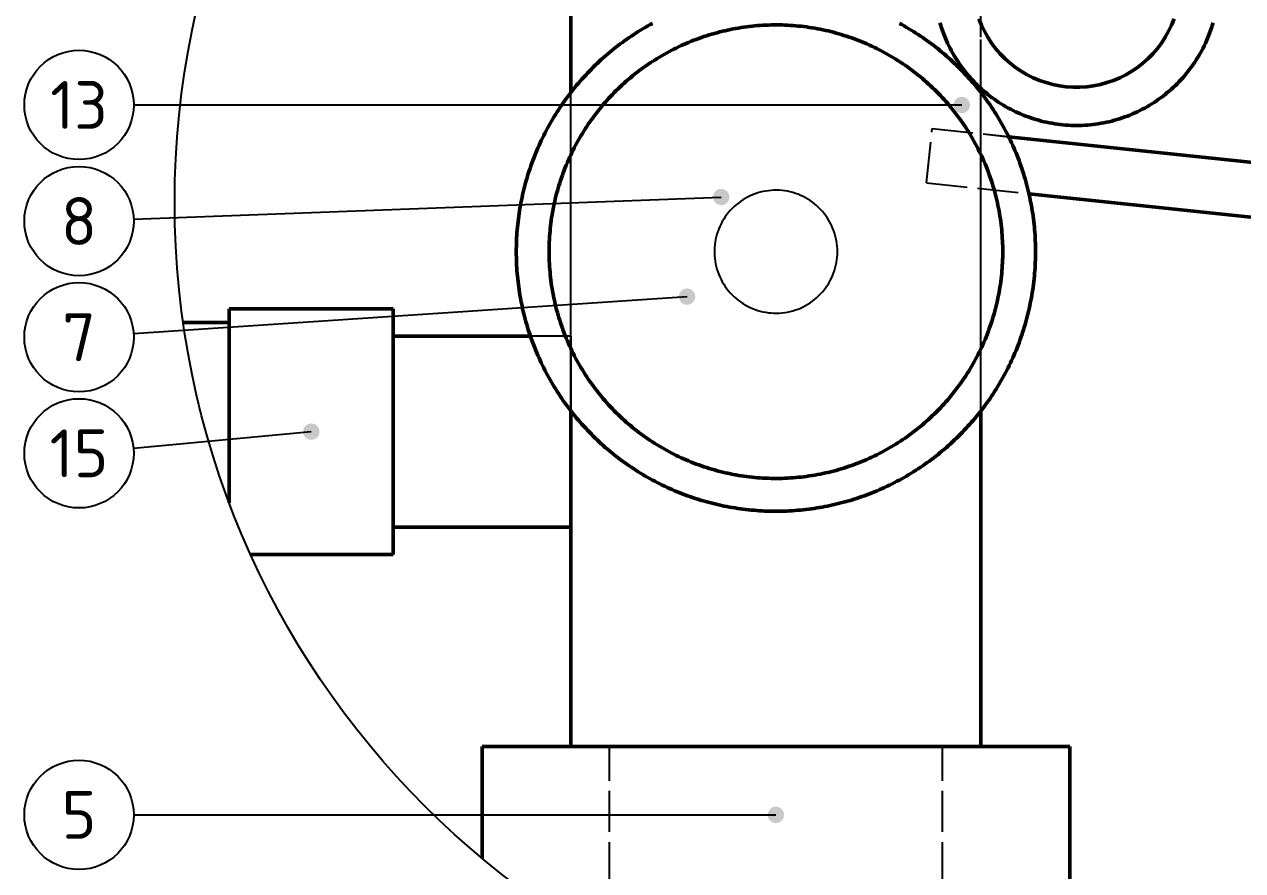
# Model space of a CAD drawing. Header units: millimetres. Extents: x 0 to 594, y 0 to 420.
# Drawn here: x 270.3 to 359.5, y 277.6 to 339.5 of the extents above; entities that cross this region are included whole.
import ezdxf
from ezdxf.enums import TextEntityAlignment as Align

# ---------------------------------------------------------------- set-up
doc = ezdxf.new("R2010")
doc.units = ezdxf.units.MM
doc.linetypes.add('ISO02-TRAZOS', pattern=[3.75, 3, -0.75])
for name, color, linetype, lineweight in [('01-VISIBLE', 7, 'CONTINUOUS', 50), ('02-OCULTA', 4, 'ISO02-TRAZOS', 25), ('06-TEXTO', 7, 'CONTINUOUS', 25), ('08-FINA', 5, 'CONTINUOUS', 25)]:
    doc.layers.add(name, color=color, linetype=linetype, lineweight=lineweight)
doc.styles.add('ISO3098', font='isocpeur.ttf')

msp = doc.modelspace()

# ---------------------------------------------------------------- hatches: boundary and pattern name
at = {"layer": '08-FINA'}
h = msp.add_hatch(color=7, dxfattribs=at)
h.dxf.hatch_style = 1
edge = h.paths.add_edge_path()
edge.add_arc((338.933, 333.632), 0.6, 0, 360)
h = msp.add_hatch(color=7, dxfattribs=at)
h.dxf.hatch_style = 1
edge = h.paths.add_edge_path()
edge.add_arc((321.333, 326.892), 0.6, 0, 360)
h = msp.add_hatch(color=7, dxfattribs=at)
h.dxf.hatch_style = 1
edge = h.paths.add_edge_path()
edge.add_arc((318.833, 319.599), 0.6, 0, 360)
h = msp.add_hatch(color=7, dxfattribs=at)
h.dxf.hatch_style = 1
edge = h.paths.add_edge_path()
edge.add_arc((291.333, 309.719), 0.6, 0, 360)
h = msp.add_hatch(color=7, dxfattribs=at)
h.dxf.hatch_style = 1
edge = h.paths.add_edge_path()
edge.add_arc((325.333, 281.666), 0.6, 0, 360)

# ---------------------------------------------------------------- linework, layer by layer
at = {"layer": '01-VISIBLE'}
for points in [[(310.333, 334.554), (310.333, 351.296)], [(354.48, 339.946), (354.293, 339.479), (354.076, 339.026), (353.83, 338.588), (353.555, 338.167), (353.253, 337.766), (352.925, 337.385), (352.572, 337.026), (352.197, 336.692), (351.801, 336.384), (351.384, 336.102), (350.951, 335.848), (350.501, 335.624), (350.037, 335.429), (349.562, 335.266), (349.077, 335.135), (348.584, 335.036), (348.086, 334.969), (347.585, 334.936), (347.082, 334.936), (346.581, 334.969), (346.082, 335.036), (345.59, 335.135), (345.105, 335.266), (344.629, 335.429), (344.166, 335.624), (343.716, 335.848), (343.282, 336.102), (342.866, 336.384), (342.47, 336.692), (342.094, 337.026), (341.742, 337.385), (341.414, 337.766), (341.112, 338.167), (340.837, 338.588), (340.59, 339.026), (340.373, 339.479), (340.187, 339.946)], [(316.3, 339.607), (316.124, 339.511), (315.949, 339.413), (315.776, 339.313), (315.603, 339.211), (315.431, 339.108), (315.261, 339.003), (315.092, 338.896), (314.924, 338.787), (314.757, 338.676), (314.591, 338.564), (314.426, 338.45), (314.263, 338.334), (314.101, 338.216), (313.94, 338.097), (313.78, 337.976), (313.622, 337.853), (313.465, 337.729), (313.309, 337.603), (313.155, 337.476), (313.001, 337.346), (312.85, 337.216), (312.699, 337.083), (312.551, 336.949), (312.403, 336.814), (312.257, 336.677), (312.112, 336.538), (311.969, 336.398), (311.828, 336.256), (311.688, 336.113), (311.549, 335.968), (311.412, 335.822), (311.276, 335.675), (311.142, 335.526), (311.01, 335.376), (310.879, 335.224), (310.75, 335.071), (310.622, 334.917), (310.496, 334.761), (310.372, 334.604), (310.249, 334.445), (310.129, 334.286), (310.009, 334.125), (309.892, 333.963), (309.776, 333.799), (309.662, 333.635), (309.549, 333.469), (309.439, 333.302), (309.33, 333.134), (309.223, 332.964), (309.117, 332.794), (309.014, 332.622), (308.912, 332.45), (308.812, 332.276), (308.714, 332.102), (308.618, 331.926), (308.524, 331.749), (308.432, 331.571), (308.341, 331.393), (308.252, 331.213), (308.166, 331.033), (308.081, 330.851), (307.998, 330.669), (307.917, 330.486), (307.838, 330.302), (307.761, 330.117), (307.685, 329.931), (307.612, 329.745), (307.541, 329.558), (307.472, 329.37), (307.404, 329.181), (307.339, 328.992), (307.276, 328.802), (307.214, 328.611), (307.155, 328.42), (307.098, 328.228), (307.043, 328.035), (306.989, 327.842), (306.938, 327.648), (306.889, 327.454), (306.842, 327.259), (306.797, 327.064), (306.754, 326.869), (306.713, 326.673), (306.674, 326.476), (306.638, 326.279), (306.603, 326.082), (306.57, 325.884), (306.54, 325.686), (306.511, 325.488), (306.485, 325.289), (306.461, 325.091), (306.439, 324.891), (306.419, 324.692), (306.401, 324.493), (306.385, 324.293), (306.371, 324.093), (306.36, 323.893), (306.35, 323.693), (306.343, 323.493), (306.338, 323.293), (306.334, 323.092), (306.333, 322.892), (306.334, 322.692), (306.338, 322.492), (306.343, 322.291), (306.35, 322.091), (306.36, 321.891), (306.371, 321.691), (306.385, 321.491), (306.401, 321.292), (306.419, 321.092), (306.439, 320.893), (306.461, 320.694), (306.485, 320.495), (306.511, 320.296), (306.54, 320.098), (306.57, 319.9), (306.603, 319.702), (306.638, 319.505), (306.674, 319.308), (306.713, 319.112), (306.754, 318.916), (306.797, 318.72), (306.842, 318.525), (306.889, 318.33), (306.938, 318.136), (306.989, 317.942), (307.043, 317.749), (307.098, 317.557), (307.155, 317.365), (307.214, 317.173), (307.276, 316.983), (307.339, 316.793), (307.404, 316.603), (307.472, 316.415), (307.541, 316.227), (307.612, 316.04), (307.685, 315.853), (307.761, 315.667), (307.838, 315.483), (307.917, 315.299), (307.998, 315.115), (308.081, 314.933), (308.166, 314.752), (308.252, 314.571), (308.341, 314.391), (308.432, 314.213), (308.524, 314.035), (308.618, 313.858), (308.714, 313.683), (308.812, 313.508), (308.912, 313.334), (309.014, 313.162), (309.117, 312.99), (309.223, 312.82), (309.33, 312.651), (309.439, 312.482), (309.549, 312.316), (309.662, 312.15), (309.776, 311.985), (309.892, 311.822), (310.009, 311.66), (310.129, 311.499), (310.249, 311.339), (310.372, 311.181), (310.496, 311.023), (310.622, 310.868), (310.75, 310.713), (310.879, 310.56), (311.01, 310.409), (311.142, 310.258), (311.276, 310.109), (311.412, 309.962), (311.549, 309.816), (311.688, 309.671), (311.828, 309.528), (311.969, 309.386), (312.112, 309.246), (312.257, 309.108), (312.403, 308.971), (312.551, 308.835), (312.699, 308.701), (312.85, 308.569), (313.001, 308.438), (313.155, 308.309), (313.309, 308.181), (313.465, 308.055), (313.622, 307.931), (313.78, 307.808), (313.94, 307.687), (314.101, 307.568), (314.263, 307.45), (314.426, 307.335), (314.591, 307.221), (314.757, 307.108), (314.924, 306.998), (315.092, 306.889), (315.261, 306.782), (315.431, 306.676), (315.603, 306.573), (315.776, 306.471), (315.949, 306.371), (316.124, 306.273), (316.3, 306.177), (316.476, 306.083), (316.654, 305.99), (316.833, 305.9), (317.012, 305.811), (317.193, 305.724), (317.374, 305.64), (317.557, 305.557), (317.74, 305.476), (317.924, 305.396), (318.109, 305.319), (318.294, 305.244), (318.481, 305.171), (318.668, 305.1), (318.856, 305.03), (319.045, 304.963), (319.234, 304.898), (319.424, 304.834), (319.615, 304.773), (319.806, 304.714), (319.998, 304.657), (320.19, 304.601), (320.384, 304.548), (320.577, 304.497), (320.771, 304.448), (320.966, 304.401), (321.161, 304.356), (321.357, 304.313), (321.553, 304.272), (321.749, 304.233), (321.946, 304.196), (322.144, 304.162), (322.341, 304.129), (322.539, 304.099), (322.738, 304.07), (322.936, 304.044), (323.135, 304.02), (323.334, 303.998), (323.533, 303.978), (323.733, 303.96), (323.932, 303.944), (324.132, 303.93), (324.332, 303.919), (324.532, 303.909), (324.733, 303.902), (324.933, 303.896), (325.133, 303.893), (325.333, 303.892)], [(341.933, 322.892), (341.932, 323.092), (341.929, 323.292), (341.922, 323.493), (341.914, 323.693), (341.903, 323.893), (341.89, 324.092), (341.874, 324.292), (341.856, 324.491), (341.836, 324.69), (341.813, 324.889), (341.787, 325.088), (341.76, 325.286), (341.73, 325.484), (341.697, 325.682), (341.662, 325.879), (341.625, 326.075), (341.586, 326.272), (341.544, 326.467), (341.499, 326.663), (341.453, 326.857), (341.404, 327.051), (341.352, 327.245), (341.299, 327.438), (341.243, 327.63), (341.185, 327.822), (341.124, 328.012), (341.061, 328.202), (340.996, 328.392), (340.928, 328.58), (340.859, 328.768), (340.787, 328.955), (340.712, 329.141), (340.636, 329.326), (340.557, 329.51), (340.476, 329.693), (340.393, 329.875), (340.308, 330.056), (340.22, 330.236), (340.131, 330.415), (340.039, 330.593), (339.945, 330.77), (339.849, 330.945), (339.751, 331.12), (339.651, 331.293), (339.548, 331.465), (339.444, 331.636), (339.337, 331.805), (339.229, 331.974), (339.118, 332.141), (339.006, 332.306), (338.891, 332.47), (338.775, 332.633), (338.656, 332.795), (338.536, 332.955), (338.414, 333.113), (338.289, 333.27), (338.163, 333.425), (338.035, 333.579), (337.906, 333.732), (337.774, 333.883), (337.64, 334.032), (337.505, 334.18), (337.368, 334.325), (337.229, 334.47), (337.089, 334.612), (336.947, 334.753), (336.803, 334.893), (336.657, 335.03), (336.51, 335.166), (336.361, 335.3), (336.211, 335.432), (336.059, 335.562), (335.905, 335.69), (335.75, 335.817), (335.594, 335.942), (335.435, 336.064), (335.276, 336.185), (335.115, 336.304), (334.952, 336.421), (334.789, 336.536), (334.623, 336.649), (334.457, 336.76), (334.289, 336.869), (334.12, 336.976), (333.949, 337.081), (333.777, 337.184), (333.604, 337.285), (333.43, 337.384), (333.255, 337.48), (333.078, 337.575), (332.901, 337.667), (332.722, 337.757), (332.542, 337.845), (332.361, 337.931), (332.18, 338.015), (331.997, 338.096), (331.813, 338.175), (331.628, 338.252), (331.442, 338.327), (331.256, 338.4), (331.068, 338.47), (330.88, 338.538), (330.691, 338.604), (330.501, 338.667), (330.31, 338.728), (330.119, 338.787), (329.927, 338.844), (329.734, 338.898), (329.541, 338.95), (329.347, 339), (329.153, 339.047), (328.957, 339.092), (328.762, 339.134), (328.566, 339.174), (328.369, 339.212), (328.172, 339.248), (327.975, 339.281), (327.777, 339.311), (327.579, 339.34), (327.38, 339.365), (327.181, 339.389), (326.982, 339.41), (326.783, 339.429), (326.583, 339.445), (326.384, 339.459), (326.184, 339.47), (325.984, 339.479), (325.784, 339.486), (325.584, 339.49), (325.383, 339.492), (325.183, 339.491), (324.983, 339.488), (324.783, 339.483), (324.583, 339.475), (324.383, 339.465), (324.183, 339.452), (323.984, 339.437), (323.784, 339.42), (323.585, 339.4), (323.386, 339.378), (323.187, 339.353), (322.989, 339.326), (322.791, 339.296), (322.593, 339.264), (322.396, 339.23), (322.199, 339.194), (322.003, 339.155), (321.807, 339.113), (321.612, 339.07), (321.417, 339.024), (321.223, 338.975), (321.029, 338.924), (320.836, 338.871), (320.643, 338.816), (320.452, 338.758), (320.261, 338.698), (320.071, 338.636), (319.881, 338.571), (319.692, 338.504), (319.505, 338.435), (319.318, 338.364), (319.131, 338.29), (318.946, 338.214), (318.762, 338.136), (318.578, 338.056), (318.396, 337.973), (318.215, 337.888), (318.034, 337.801), (317.855, 337.712), (317.677, 337.621), (317.5, 337.528), (317.324, 337.432), (317.149, 337.334), (316.976, 337.235), (316.803, 337.133), (316.632, 337.029), (316.462, 336.923), (316.294, 336.815), (316.126, 336.705), (315.961, 336.593), (315.796, 336.479), (315.633, 336.363), (315.471, 336.245), (315.311, 336.125), (315.152, 336.003), (314.995, 335.879), (314.839, 335.754), (314.684, 335.626), (314.532, 335.497), (314.38, 335.366), (314.231, 335.233), (314.083, 335.098), (313.936, 334.961), (313.792, 334.823), (313.649, 334.683), (313.507, 334.541), (313.368, 334.398), (313.23, 334.253), (313.094, 334.106), (312.959, 333.957), (312.827, 333.807), (312.696, 333.656), (312.567, 333.503), (312.44, 333.348), (312.315, 333.192), (312.192, 333.034), (312.07, 332.875), (311.951, 332.714), (311.833, 332.552), (311.718, 332.388), (311.604, 332.224), (311.493, 332.057), (311.383, 331.89), (311.276, 331.721), (311.17, 331.551), (311.067, 331.379), (310.966, 331.207), (310.866, 331.033), (310.769, 330.858), (310.674, 330.681), (310.581, 330.504), (310.491, 330.326), (310.402, 330.146), (310.316, 329.966), (310.232, 329.784), (310.15, 329.601), (310.07, 329.418), (309.992, 329.233), (309.917, 329.048), (309.844, 328.861), (309.773, 328.674), (309.704, 328.486), (309.638, 328.297), (309.574, 328.107), (309.512, 327.917), (309.453, 327.726), (309.396, 327.534), (309.341, 327.341), (309.288, 327.148), (309.238, 326.954), (309.19, 326.76), (309.145, 326.565), (309.102, 326.37), (309.061, 326.174), (309.023, 325.977), (308.986, 325.78), (308.953, 325.583), (308.922, 325.385), (308.893, 325.187), (308.866, 324.989), (308.842, 324.79), (308.82, 324.591), (308.801, 324.392), (308.784, 324.192), (308.77, 323.992), (308.758, 323.793), (308.748, 323.593), (308.741, 323.393), (308.736, 323.192), (308.734, 322.992), (308.734, 322.792), (308.736, 322.592), (308.741, 322.392), (308.748, 322.192), (308.758, 321.992), (308.77, 321.792), (308.784, 321.592), (308.801, 321.393), (308.82, 321.193), (308.842, 320.994), (308.866, 320.796), (308.893, 320.597), (308.922, 320.399), (308.953, 320.201), (308.986, 320.004), (309.023, 319.807), (309.061, 319.611), (309.102, 319.415), (309.145, 319.219), (309.19, 319.024), (309.238, 318.83), (309.288, 318.636), (309.341, 318.443), (309.396, 318.25), (309.453, 318.058), (309.512, 317.867), (309.574, 317.677), (309.638, 317.487), (309.704, 317.298), (309.773, 317.11), (309.844, 316.923), (309.917, 316.737), (309.992, 316.551), (310.07, 316.367), (310.15, 316.183), (310.232, 316), (310.316, 315.819), (310.402, 315.638), (310.491, 315.459), (310.581, 315.28), (310.674, 315.103), (310.769, 314.927), (310.866, 314.752), (310.966, 314.578), (311.067, 314.405), (311.17, 314.234), (311.276, 314.063), (311.383, 313.895), (311.493, 313.727), (311.604, 313.561), (311.718, 313.396), (311.833, 313.232), (311.951, 313.07), (312.07, 312.91), (312.192, 312.75), (312.315, 312.593), (312.44, 312.436), (312.567, 312.282), (312.696, 312.128), (312.827, 311.977), (312.959, 311.827), (313.094, 311.678), (313.23, 311.532), (313.368, 311.386), (313.507, 311.243), (313.649, 311.101), (313.792, 310.961), (313.936, 310.823), (314.083, 310.686), (314.231, 310.551), (314.38, 310.418), (314.532, 310.287), (314.684, 310.158), (314.839, 310.03), (314.995, 309.905), (315.152, 309.781), (315.311, 309.659), (315.471, 309.539), (315.633, 309.421), (315.796, 309.305), (315.961, 309.191), (316.126, 309.079), (316.294, 308.969), (316.462, 308.861), (316.632, 308.755), (316.803, 308.651), (316.976, 308.55), (317.149, 308.45), (317.324, 308.352), (317.5, 308.257), (317.677, 308.163), (317.855, 308.072), (318.034, 307.983), (318.215, 307.896), (318.396, 307.811), (318.578, 307.729), (318.762, 307.648), (318.946, 307.57), (319.131, 307.494), (319.318, 307.421), (319.505, 307.349), (319.692, 307.28), (319.881, 307.213), (320.071, 307.148), (320.261, 307.086), (320.452, 307.026), (320.643, 306.968), (320.836, 306.913), (321.029, 306.86), (321.223, 306.809), (321.417, 306.761), (321.612, 306.715), (321.807, 306.671), (322.003, 306.63), (322.199, 306.591), (322.396, 306.554), (322.593, 306.52), (322.791, 306.488), (322.989, 306.459), (323.187, 306.431), (323.386, 306.407), (323.585, 306.384), (323.784, 306.365), (323.984, 306.347), (324.183, 306.332), (324.383, 306.319), (324.583, 306.309), (324.783, 306.301), (324.983, 306.296), (325.183, 306.293), (325.383, 306.292), (325.584, 306.294), (325.784, 306.298), (325.984, 306.305), (326.184, 306.314), (326.384, 306.325), (326.583, 306.339), (326.783, 306.356), (326.982, 306.374), (327.181, 306.395), (327.38, 306.419), (327.579, 306.445), (327.777, 306.473), (327.975, 306.504), (328.172, 306.537), (328.369, 306.572), (328.566, 306.61), (328.762, 306.65), (328.957, 306.693), (329.153, 306.737), (329.347, 306.785), (329.541, 306.834), (329.734, 306.886), (329.927, 306.94), (330.119, 306.997), (330.31, 307.056), (330.501, 307.117), (330.691, 307.18), (330.88, 307.246), (331.068, 307.314), (331.256, 307.385), (331.442, 307.457), (331.628, 307.532), (331.813, 307.609), (331.997, 307.688), (332.18, 307.77), (332.361, 307.853), (332.542, 307.939), (332.722, 308.027), (332.901, 308.117), (333.078, 308.21), (333.255, 308.304), (333.43, 308.401), (333.604, 308.499), (333.777, 308.6), (333.949, 308.703), (334.12, 308.808), (334.289, 308.915), (334.457, 309.024), (334.623, 309.135), (334.789, 309.248), (334.952, 309.363), (335.115, 309.48), (335.276, 309.599), (335.435, 309.72), (335.594, 309.843), (335.75, 309.967), (335.905, 310.094), (336.059, 310.222), (336.211, 310.353), (336.361, 310.485), (336.51, 310.619), (336.657, 310.754), (336.803, 310.892), (336.947, 311.031), (337.089, 311.172), (337.229, 311.315), (337.368, 311.459), (337.505, 311.605), (337.64, 311.752), (337.774, 311.902), (337.906, 312.052), (338.035, 312.205), (338.163, 312.359), (338.289, 312.514), (338.414, 312.671), (338.536, 312.83), (338.656, 312.99), (338.775, 313.151), (338.891, 313.314), (339.006, 313.478), (339.118, 313.644), (339.229, 313.811), (339.337, 313.979), (339.444, 314.148), (339.548, 314.319), (339.651, 314.491), (339.751, 314.664), (339.849, 314.839), (339.945, 315.015), (340.039, 315.191), (340.131, 315.369), (340.22, 315.548), (340.308, 315.728), (340.393, 315.909), (340.476, 316.092), (340.557, 316.275), (340.636, 316.459), (340.712, 316.644), (340.787, 316.83), (340.859, 317.017), (340.928, 317.204), (340.996, 317.393), (341.061, 317.582), (341.124, 317.772), (341.185, 317.963), (341.243, 318.154), (341.299, 318.347), (341.352, 318.539), (341.404, 318.733), (341.453, 318.927), (341.499, 319.122), (341.544, 319.317), (341.586, 319.513), (341.625, 319.709), (341.662, 319.906), (341.697, 320.103), (341.73, 320.3), (341.76, 320.498), (341.787, 320.696), (341.813, 320.895), (341.836, 321.094), (341.856, 321.293), (341.874, 321.492), (341.89, 321.692), (341.903, 321.892), (341.914, 322.092), (341.922, 322.292), (341.929, 322.492), (341.932, 322.692), (341.933, 322.892)], [(325.333, 303.892), (325.534, 303.893), (325.734, 303.896), (325.934, 303.902), (326.134, 303.909), (326.334, 303.919), (326.534, 303.93), (326.734, 303.944), (326.934, 303.96), (327.133, 303.978), (327.333, 303.998), (327.532, 304.02), (327.731, 304.044), (327.929, 304.07), (328.127, 304.099), (328.325, 304.129), (328.523, 304.162), (328.72, 304.196), (328.917, 304.233), (329.114, 304.272), (329.31, 304.313), (329.505, 304.356), (329.701, 304.401), (329.895, 304.448), (330.089, 304.497), (330.283, 304.548), (330.476, 304.601), (330.669, 304.657), (330.861, 304.714), (331.052, 304.773), (331.243, 304.834), (331.433, 304.898), (331.622, 304.963), (331.811, 305.03), (331.999, 305.1), (332.186, 305.171), (332.372, 305.244), (332.558, 305.319), (332.743, 305.396), (332.927, 305.476), (333.11, 305.557), (333.292, 305.64), (333.474, 305.724), (333.654, 305.811), (333.834, 305.9), (334.013, 305.99), (334.19, 306.083), (334.367, 306.177), (334.543, 306.273), (334.717, 306.371), (334.891, 306.471), (335.064, 306.573), (335.235, 306.676), (335.406, 306.782), (335.575, 306.889), (335.743, 306.998), (335.91, 307.108), (336.076, 307.221), (336.24, 307.335), (336.404, 307.45), (336.566, 307.568), (336.727, 307.687), (336.887, 307.808), (337.045, 307.931), (337.202, 308.055), (337.358, 308.181), (337.512, 308.309), (337.665, 308.438), (337.817, 308.569), (337.967, 308.701), (338.116, 308.835), (338.264, 308.971), (338.41, 309.108), (338.554, 309.246), (338.697, 309.386), (338.839, 309.528), (338.979, 309.671), (339.118, 309.816), (339.255, 309.962), (339.39, 310.109), (339.524, 310.258), (339.657, 310.409), (339.788, 310.56), (339.917, 310.713), (340.044, 310.868), (340.17, 311.023), (340.295, 311.181), (340.417, 311.339), (340.538, 311.499), (340.657, 311.66), (340.775, 311.822), (340.891, 311.985), (341.005, 312.15), (341.117, 312.316), (341.228, 312.482), (341.337, 312.651), (341.444, 312.82), (341.549, 312.99), (341.653, 313.162), (341.754, 313.334), (341.854, 313.508), (341.952, 313.683), (342.048, 313.858), (342.143, 314.035), (342.235, 314.213), (342.326, 314.391), (342.414, 314.571), (342.501, 314.752), (342.586, 314.933), (342.669, 315.115), (342.75, 315.299), (342.829, 315.483), (342.906, 315.667), (342.981, 315.853), (343.055, 316.04), (343.126, 316.227), (343.195, 316.415), (343.262, 316.603), (343.328, 316.793), (343.391, 316.983), (343.452, 317.173), (343.512, 317.365), (343.569, 317.557), (343.624, 317.749), (343.677, 317.942), (343.728, 318.136), (343.778, 318.33), (343.825, 318.525), (343.87, 318.72), (343.913, 318.916), (343.953, 319.112), (343.992, 319.308), (344.029, 319.505), (344.064, 319.702), (344.096, 319.9), (344.127, 320.098), (344.155, 320.296), (344.181, 320.495), (344.206, 320.694), (344.228, 320.893), (344.248, 321.092), (344.266, 321.292), (344.282, 321.491), (344.295, 321.691), (344.307, 321.891), (344.316, 322.091), (344.324, 322.291), (344.329, 322.492), (344.332, 322.692), (344.333, 322.892), (344.332, 323.092), (344.329, 323.293), (344.324, 323.493), (344.316, 323.693), (344.307, 323.893), (344.295, 324.093), (344.282, 324.293), (344.266, 324.493), (344.248, 324.692), (344.228, 324.891), (344.206, 325.091), (344.181, 325.289), (344.155, 325.488), (344.127, 325.686), (344.096, 325.884), (344.064, 326.082), (344.029, 326.279), (343.992, 326.476), (343.953, 326.673), (343.913, 326.869), (343.87, 327.064), (343.825, 327.259), (343.778, 327.454), (343.728, 327.648), (343.677, 327.842), (343.624, 328.035), (343.569, 328.228), (343.512, 328.42), (343.452, 328.611), (343.391, 328.802), (343.328, 328.992), (343.262, 329.181), (343.195, 329.37), (343.126, 329.558), (343.055, 329.745), (342.981, 329.931), (342.906, 330.117), (342.829, 330.302), (342.75, 330.486), (342.669, 330.669), (342.586, 330.851), (342.501, 331.033), (342.414, 331.213), (342.326, 331.393), (342.235, 331.571), (342.143, 331.749), (342.048, 331.926), (341.952, 332.102), (341.854, 332.276), (341.754, 332.45), (341.653, 332.622), (341.549, 332.794), (341.444, 332.964), (341.337, 333.134), (341.228, 333.302), (341.117, 333.469), (341.005, 333.635), (340.891, 333.799), (340.775, 333.963), (340.657, 334.125), (340.538, 334.286), (340.417, 334.445), (340.295, 334.604), (340.17, 334.761), (340.044, 334.917), (339.917, 335.071), (339.788, 335.224), (339.657, 335.376), (339.524, 335.526), (339.39, 335.675), (339.255, 335.822), (339.118, 335.968), (338.979, 336.113), (338.839, 336.256), (338.697, 336.398), (338.554, 336.538), (338.41, 336.677), (338.264, 336.814), (338.116, 336.949), (337.967, 337.083), (337.817, 337.216), (337.665, 337.346), (337.512, 337.476), (337.358, 337.603), (337.202, 337.729), (337.045, 337.853), (336.887, 337.976), (336.727, 338.097), (336.566, 338.216), (336.404, 338.334), (336.24, 338.45), (336.076, 338.564), (335.91, 338.676), (335.743, 338.787), (335.575, 338.896), (335.406, 339.003), (335.235, 339.108), (335.064, 339.211), (334.891, 339.313), (334.717, 339.413), (334.543, 339.511), (334.367, 339.607)], [(337.34, 339.651), (337.398, 339.459), (337.459, 339.268), (337.523, 339.079), (337.592, 338.89), (337.664, 338.704), (337.739, 338.518), (337.818, 338.334), (337.901, 338.152), (337.987, 337.971), (338.076, 337.792), (338.169, 337.614), (338.266, 337.439), (338.366, 337.265), (338.469, 337.094), (338.575, 336.924), (338.685, 336.756), (338.797, 336.591), (338.913, 336.428), (339.033, 336.267), (339.155, 336.108), (339.28, 335.952), (339.408, 335.798), (339.539, 335.646), (339.673, 335.498), (339.81, 335.352), (339.95, 335.208), (340.092, 335.067), (340.237, 334.929), (340.385, 334.794), (340.535, 334.662), (340.688, 334.532), (340.843, 334.406), (341.001, 334.282), (341.161, 334.162), (341.323, 334.045), (341.488, 333.93), (341.654, 333.819), (341.823, 333.712), (341.994, 333.607), (342.167, 333.506), (342.342, 333.408), (342.518, 333.314), (342.697, 333.223), (342.877, 333.135), (343.058, 333.051), (343.242, 332.971), (343.427, 332.894), (343.613, 332.82), (343.801, 332.751), (343.99, 332.684), (344.18, 332.622), (344.371, 332.563), (344.564, 332.508), (344.757, 332.456), (344.952, 332.408), (345.147, 332.365), (345.343, 332.324), (345.54, 332.288), (345.738, 332.255), (345.936, 332.226), (346.135, 332.201), (346.334, 332.18), (346.533, 332.163), (346.733, 332.149), (346.933, 332.14), (347.133, 332.134), (347.333, 332.132), (347.534, 332.134), (347.734, 332.14), (347.934, 332.149), (348.134, 332.163), (348.333, 332.18), (348.532, 332.201), (348.731, 332.226), (348.929, 332.255), (349.127, 332.288), (349.323, 332.324), (349.52, 332.365), (349.715, 332.408), (349.909, 332.456), (350.103, 332.508), (350.295, 332.563), (350.487, 332.622), (350.677, 332.684), (350.866, 332.751), (351.054, 332.82), (351.24, 332.894), (351.425, 332.971), (351.608, 333.051), (351.79, 333.135), (351.97, 333.223), (352.148, 333.314), (352.325, 333.408), (352.5, 333.506), (352.673, 333.607), (352.843, 333.712), (353.012, 333.819), (353.179, 333.93), (353.343, 334.045), (353.506, 334.162), (353.666, 334.282), (353.823, 334.406), (353.979, 334.532), (354.132, 334.662), (354.282, 334.794), (354.429, 334.929), (354.575, 335.067), (354.717, 335.208), (354.857, 335.352), (354.993, 335.498), (355.127, 335.646), (355.259, 335.798), (355.387, 335.952), (355.512, 336.108), (355.634, 336.267), (355.753, 336.428), (355.869, 336.591), (355.982, 336.756), (356.092, 336.924), (356.198, 337.094), (356.301, 337.265), (356.401, 337.439), (356.497, 337.614), (356.59, 337.792), (356.68, 337.971), (356.766, 338.152), (356.848, 338.334), (356.927, 338.518), (357.003, 338.704), (357.075, 338.89), (357.143, 339.079), (357.208, 339.268), (357.269, 339.459), (357.326, 339.651)], [(340.333, 334.554), (340.333, 334.841)], [(342.366, 331.311), (406.301, 324.591)], [(343.854, 327.133), (406.051, 320.596)], [(285.333, 304.512), (285.333, 304.719), (285.333, 305.219), (285.333, 305.719), (285.333, 306.219), (285.333, 306.719), (285.333, 307.219), (285.333, 307.719), (285.333, 308.219), (285.333, 308.719), (285.333, 309.219), (285.333, 309.719), (285.333, 310.219), (285.333, 310.719), (285.333, 311.219), (285.333, 311.719), (285.333, 312.219), (285.333, 312.719), (285.333, 313.219), (285.333, 313.719), (285.333, 314.219), (285.333, 314.719), (285.333, 315.219), (285.333, 315.719), (285.333, 316.219), (285.333, 316.719), (285.333, 317.219), (285.333, 317.719), (285.333, 318.219), (285.333, 318.719)], [(297.333, 318.719), (285.333, 318.719)], [(297.333, 300.719), (297.333, 301.219), (297.333, 301.719), (297.333, 302.219), (297.333, 302.719), (297.333, 303.219), (297.333, 303.719), (297.333, 304.219), (297.333, 304.719), (297.333, 305.219), (297.333, 305.719), (297.333, 306.219), (297.333, 306.719), (297.333, 307.219), (297.333, 307.719), (297.333, 308.219), (297.333, 308.719), (297.333, 309.219), (297.333, 309.719), (297.333, 310.219), (297.333, 310.719), (297.333, 311.219), (297.333, 311.719), (297.333, 312.219), (297.333, 312.719), (297.333, 313.219), (297.333, 313.719), (297.333, 314.219), (297.333, 314.719), (297.333, 315.219), (297.333, 315.719), (297.333, 316.219), (297.333, 316.719), (297.333, 317.219), (297.333, 317.719), (297.333, 318.219), (297.333, 318.719)], [(285.333, 317.719), (281.957, 317.719)], [(307.364, 316.719), (297.333, 316.719)], [(310.333, 286.666), (310.333, 311.23)], [(340.333, 286.666), (340.333, 311.23)], [(310.333, 302.719), (297.333, 302.719)], [(297.333, 300.719), (286.903, 300.719)], [(303.833, 286.666), (304.333, 286.666), (304.833, 286.666), (305.333, 286.666), (305.833, 286.666), (306.333, 286.666), (306.833, 286.666), (307.333, 286.666), (307.833, 286.666), (308.333, 286.666), (308.833, 286.666), (309.333, 286.666), (309.833, 286.666), (310.333, 286.666), (310.833, 286.666), (311.333, 286.666), (311.833, 286.666), (312.333, 286.666), (312.833, 286.666), (313.333, 286.666), (313.833, 286.666), (314.333, 286.666), (314.833, 286.666), (315.333, 286.666), (315.833, 286.666), (316.333, 286.666), (316.833, 286.666), (317.333, 286.666), (317.833, 286.666), (318.333, 286.666), (318.833, 286.666), (319.333, 286.666), (319.833, 286.666), (320.333, 286.666), (320.833, 286.666), (321.333, 286.666), (321.833, 286.666), (322.333, 286.666), (322.833, 286.666), (323.333, 286.666), (323.833, 286.666), (324.333, 286.666), (324.833, 286.666), (325.333, 286.666), (325.833, 286.666), (326.333, 286.666), (326.833, 286.666), (327.333, 286.666), (327.833, 286.666), (328.333, 286.666), (328.833, 286.666), (329.333, 286.666), (329.833, 286.666), (330.333, 286.666), (330.833, 286.666), (331.333, 286.666), (331.833, 286.666), (332.333, 286.666), (332.833, 286.666), (333.333, 286.666), (333.833, 286.666), (334.333, 286.666), (334.833, 286.666), (335.333, 286.666), (335.833, 286.666), (336.333, 286.666), (336.833, 286.666), (337.333, 286.666), (337.833, 286.666), (338.333, 286.666), (338.833, 286.666), (339.333, 286.666), (339.833, 286.666), (340.333, 286.666), (340.833, 286.666), (341.333, 286.666), (341.833, 286.666), (342.333, 286.666), (342.833, 286.666), (343.333, 286.666), (343.833, 286.666), (344.333, 286.666), (344.833, 286.666), (345.333, 286.666), (345.833, 286.666), (346.333, 286.666), (346.833, 286.666)], [(303.833, 278.482), (303.833, 286.666)], [(346.833, 276.666), (346.833, 286.666)]]:
    msp.add_lwpolyline(points, dxfattribs=at)
at = {"layer": '02-OCULTA'}
for points in [[(310.333, 286.666), (310.333, 352.532)], [(340.333, 286.666), (340.333, 352.532)], [(316.3, 339.607), (316.124, 339.511), (315.949, 339.413), (315.776, 339.313), (315.603, 339.211), (315.431, 339.108), (315.261, 339.003), (315.092, 338.896), (314.924, 338.787), (314.757, 338.676), (314.591, 338.564), (314.426, 338.45), (314.263, 338.334), (314.101, 338.216), (313.94, 338.097), (313.78, 337.976), (313.622, 337.853), (313.465, 337.729), (313.309, 337.603), (313.155, 337.476), (313.001, 337.346), (312.85, 337.216), (312.699, 337.083), (312.551, 336.949), (312.403, 336.814), (312.257, 336.677), (312.112, 336.538), (311.969, 336.398), (311.828, 336.256), (311.688, 336.113), (311.549, 335.968), (311.412, 335.822), (311.276, 335.675), (311.142, 335.526), (311.01, 335.376), (310.879, 335.224), (310.75, 335.071), (310.622, 334.917), (310.496, 334.761), (310.372, 334.604), (310.249, 334.445), (310.129, 334.286), (310.009, 334.125), (309.892, 333.963), (309.776, 333.799), (309.662, 333.635), (309.549, 333.469), (309.439, 333.302), (309.33, 333.134), (309.223, 332.964), (309.117, 332.794), (309.014, 332.622), (308.912, 332.45), (308.812, 332.276), (308.714, 332.102), (308.618, 331.926), (308.524, 331.749), (308.432, 331.571), (308.341, 331.393), (308.252, 331.213), (308.166, 331.033), (308.081, 330.851), (307.998, 330.669), (307.917, 330.486), (307.838, 330.302), (307.761, 330.117), (307.685, 329.931), (307.612, 329.745), (307.541, 329.558), (307.472, 329.37), (307.404, 329.181), (307.339, 328.992), (307.276, 328.802), (307.214, 328.611), (307.155, 328.42), (307.098, 328.228), (307.043, 328.035), (306.989, 327.842), (306.938, 327.648), (306.889, 327.454), (306.842, 327.259), (306.797, 327.064), (306.754, 326.869), (306.713, 326.673), (306.674, 326.476), (306.638, 326.279), (306.603, 326.082), (306.57, 325.884), (306.54, 325.686), (306.511, 325.488), (306.485, 325.289), (306.461, 325.091), (306.439, 324.891), (306.419, 324.692), (306.401, 324.493), (306.385, 324.293), (306.371, 324.093), (306.36, 323.893), (306.35, 323.693), (306.343, 323.493), (306.338, 323.293), (306.334, 323.092), (306.333, 322.892), (306.334, 322.692), (306.338, 322.492), (306.343, 322.291), (306.35, 322.091), (306.36, 321.891), (306.371, 321.691), (306.385, 321.491), (306.401, 321.292), (306.419, 321.092), (306.439, 320.893), (306.461, 320.694), (306.485, 320.495), (306.511, 320.296), (306.54, 320.098), (306.57, 319.9), (306.603, 319.702), (306.638, 319.505), (306.674, 319.308), (306.713, 319.112), (306.754, 318.916), (306.797, 318.72), (306.842, 318.525), (306.889, 318.33), (306.938, 318.136), (306.989, 317.942), (307.043, 317.749), (307.098, 317.557), (307.155, 317.365), (307.214, 317.173), (307.276, 316.983), (307.339, 316.793), (307.404, 316.603), (307.472, 316.415), (307.541, 316.227), (307.612, 316.04), (307.685, 315.853), (307.761, 315.667), (307.838, 315.483), (307.917, 315.299), (307.998, 315.115), (308.081, 314.933), (308.166, 314.752), (308.252, 314.571), (308.341, 314.391), (308.432, 314.213), (308.524, 314.035), (308.618, 313.858), (308.714, 313.683), (308.812, 313.508), (308.912, 313.334), (309.014, 313.162), (309.117, 312.99), (309.223, 312.82), (309.33, 312.651), (309.439, 312.482), (309.549, 312.316), (309.662, 312.15), (309.776, 311.985), (309.892, 311.822), (310.009, 311.66), (310.129, 311.499), (310.249, 311.339), (310.372, 311.181), (310.496, 311.023), (310.622, 310.868), (310.75, 310.713), (310.879, 310.56), (311.01, 310.409), (311.142, 310.258), (311.276, 310.109), (311.412, 309.962), (311.549, 309.816), (311.688, 309.671), (311.828, 309.528), (311.969, 309.386), (312.112, 309.246), (312.257, 309.108), (312.403, 308.971), (312.551, 308.835), (312.699, 308.701), (312.85, 308.569), (313.001, 308.438), (313.155, 308.309), (313.309, 308.181), (313.465, 308.055), (313.622, 307.931), (313.78, 307.808), (313.94, 307.687), (314.101, 307.568), (314.263, 307.45), (314.426, 307.335), (314.591, 307.221), (314.757, 307.108), (314.924, 306.998), (315.092, 306.889), (315.261, 306.782), (315.431, 306.676), (315.603, 306.573), (315.776, 306.471), (315.949, 306.371), (316.124, 306.273), (316.3, 306.177), (316.476, 306.083), (316.654, 305.99), (316.833, 305.9), (317.012, 305.811), (317.193, 305.724), (317.374, 305.64), (317.557, 305.557), (317.74, 305.476), (317.924, 305.396), (318.109, 305.319), (318.294, 305.244), (318.481, 305.171), (318.668, 305.1), (318.856, 305.03), (319.045, 304.963), (319.234, 304.898), (319.424, 304.834), (319.615, 304.773), (319.806, 304.714), (319.998, 304.657), (320.19, 304.601), (320.384, 304.548), (320.577, 304.497), (320.771, 304.448), (320.966, 304.401), (321.161, 304.356), (321.357, 304.313), (321.553, 304.272), (321.749, 304.233), (321.946, 304.196), (322.144, 304.162), (322.341, 304.129), (322.539, 304.099), (322.738, 304.07), (322.936, 304.044), (323.135, 304.02), (323.334, 303.998), (323.533, 303.978), (323.733, 303.96), (323.932, 303.944), (324.132, 303.93), (324.332, 303.919), (324.532, 303.909), (324.733, 303.902), (324.933, 303.896), (325.133, 303.893), (325.333, 303.892), (325.534, 303.893), (325.734, 303.896), (325.934, 303.902), (326.134, 303.909), (326.334, 303.919), (326.534, 303.93), (326.734, 303.944), (326.934, 303.96), (327.133, 303.978), (327.333, 303.998), (327.532, 304.02), (327.731, 304.044), (327.929, 304.07), (328.127, 304.099), (328.325, 304.129), (328.523, 304.162), (328.72, 304.196), (328.917, 304.233), (329.114, 304.272), (329.31, 304.313), (329.505, 304.356), (329.701, 304.401), (329.895, 304.448), (330.089, 304.497), (330.283, 304.548), (330.476, 304.601), (330.669, 304.657), (330.861, 304.714), (331.052, 304.773), (331.243, 304.834), (331.433, 304.898), (331.622, 304.963), (331.811, 305.03), (331.999, 305.1), (332.186, 305.171), (332.372, 305.244), (332.558, 305.319), (332.743, 305.396), (332.927, 305.476), (333.11, 305.557), (333.292, 305.64), (333.474, 305.724), (333.654, 305.811), (333.834, 305.9), (334.013, 305.99), (334.19, 306.083), (334.367, 306.177), (334.543, 306.273), (334.717, 306.371), (334.891, 306.471), (335.064, 306.573), (335.235, 306.676), (335.406, 306.782), (335.575, 306.889), (335.743, 306.998), (335.91, 307.108), (336.076, 307.221), (336.24, 307.335), (336.404, 307.45), (336.566, 307.568), (336.727, 307.687), (336.887, 307.808), (337.045, 307.931), (337.202, 308.055), (337.358, 308.181), (337.512, 308.309), (337.665, 308.438), (337.817, 308.569), (337.967, 308.701), (338.116, 308.835), (338.264, 308.971), (338.41, 309.108), (338.554, 309.246), (338.697, 309.386), (338.839, 309.528), (338.979, 309.671), (339.118, 309.816), (339.255, 309.962), (339.39, 310.109), (339.524, 310.258), (339.657, 310.409), (339.788, 310.56), (339.917, 310.713), (340.044, 310.868), (340.17, 311.023), (340.295, 311.181), (340.417, 311.339), (340.538, 311.499), (340.657, 311.66), (340.775, 311.822), (340.891, 311.985), (341.005, 312.15), (341.117, 312.316), (341.228, 312.482), (341.337, 312.651), (341.444, 312.82), (341.549, 312.99), (341.653, 313.162), (341.754, 313.334), (341.854, 313.508), (341.952, 313.683), (342.048, 313.858), (342.143, 314.035), (342.235, 314.213), (342.326, 314.391), (342.414, 314.571), (342.501, 314.752), (342.586, 314.933), (342.669, 315.115), (342.75, 315.299), (342.829, 315.483), (342.906, 315.667), (342.981, 315.853), (343.055, 316.04), (343.126, 316.227), (343.195, 316.415), (343.262, 316.603), (343.328, 316.793), (343.391, 316.983), (343.452, 317.173), (343.512, 317.365), (343.569, 317.557), (343.624, 317.749), (343.677, 317.942), (343.728, 318.136), (343.778, 318.33), (343.825, 318.525), (343.87, 318.72), (343.913, 318.916), (343.953, 319.112), (343.992, 319.308), (344.029, 319.505), (344.064, 319.702), (344.096, 319.9), (344.127, 320.098), (344.155, 320.296), (344.181, 320.495), (344.206, 320.694), (344.228, 320.893), (344.248, 321.092), (344.266, 321.292), (344.282, 321.491), (344.295, 321.691), (344.307, 321.891), (344.316, 322.091), (344.324, 322.291), (344.329, 322.492), (344.332, 322.692), (344.333, 322.892)], [(344.333, 322.892), (344.332, 323.092), (344.329, 323.293), (344.324, 323.493), (344.316, 323.693), (344.307, 323.893), (344.295, 324.093), (344.282, 324.293), (344.266, 324.493), (344.248, 324.692), (344.228, 324.891), (344.206, 325.091), (344.181, 325.289), (344.155, 325.488), (344.127, 325.686), (344.096, 325.884), (344.064, 326.082), (344.029, 326.279), (343.992, 326.476), (343.953, 326.673), (343.913, 326.869), (343.87, 327.064), (343.825, 327.259), (343.778, 327.454), (343.728, 327.648), (343.677, 327.842), (343.624, 328.035), (343.569, 328.228), (343.512, 328.42), (343.452, 328.611), (343.391, 328.802), (343.328, 328.992), (343.262, 329.181), (343.195, 329.37), (343.126, 329.558), (343.055, 329.745), (342.981, 329.931), (342.906, 330.117), (342.829, 330.302), (342.75, 330.486), (342.669, 330.669), (342.586, 330.851), (342.501, 331.033), (342.414, 331.213), (342.326, 331.393), (342.235, 331.571), (342.143, 331.749), (342.048, 331.926), (341.952, 332.102), (341.854, 332.276), (341.754, 332.45), (341.653, 332.622), (341.549, 332.794), (341.444, 332.964), (341.337, 333.134), (341.228, 333.302), (341.117, 333.469), (341.005, 333.635), (340.891, 333.799), (340.775, 333.963), (340.657, 334.125), (340.538, 334.286), (340.417, 334.445), (340.295, 334.604), (340.17, 334.761), (340.044, 334.917), (339.917, 335.071), (339.788, 335.224), (339.657, 335.376), (339.524, 335.526), (339.39, 335.675), (339.255, 335.822), (339.118, 335.968), (338.979, 336.113), (338.839, 336.256), (338.697, 336.398), (338.554, 336.538), (338.41, 336.677), (338.264, 336.814), (338.116, 336.949), (337.967, 337.083), (337.817, 337.216), (337.665, 337.346), (337.512, 337.476), (337.358, 337.603), (337.202, 337.729), (337.045, 337.853), (336.887, 337.976), (336.727, 338.097), (336.566, 338.216), (336.404, 338.334), (336.24, 338.45), (336.076, 338.564), (335.91, 338.676), (335.743, 338.787), (335.575, 338.896), (335.406, 339.003), (335.235, 339.108), (335.064, 339.211), (334.891, 339.313), (334.717, 339.413), (334.543, 339.511), (334.367, 339.607)], [(340.333, 334.841), (340.333, 339.572)], [(310.333, 311.23), (310.333, 334.554)], [(340.333, 311.23), (340.333, 334.554)], [(336.355, 327.921), (336.773, 331.899)], [(336.355, 327.921), (336.773, 331.899)], [(336.773, 331.899), (342.366, 331.311)], [(336.773, 331.899), (406.301, 324.591)], [(329.833, 322.892), (329.829, 323.093), (329.815, 323.293), (329.793, 323.492), (329.762, 323.69), (329.722, 323.887), (329.673, 324.081), (329.616, 324.273), (329.55, 324.463), (329.476, 324.649), (329.394, 324.832), (329.303, 325.011), (329.205, 325.185), (329.099, 325.356), (328.986, 325.521), (328.865, 325.681), (328.737, 325.836), (328.603, 325.984), (328.462, 326.127), (328.314, 326.263), (328.161, 326.392), (328.003, 326.515), (327.839, 326.63), (327.67, 326.738), (327.496, 326.838), (327.318, 326.931), (327.136, 327.015), (326.951, 327.091), (326.762, 327.159), (326.57, 327.219), (326.377, 327.27), (326.18, 327.312), (325.983, 327.345), (325.784, 327.37), (325.584, 327.385), (325.383, 327.392), (325.183, 327.39), (324.983, 327.378), (324.783, 327.358), (324.585, 327.329), (324.388, 327.292), (324.193, 327.245), (324, 327.19), (323.81, 327.126), (323.623, 327.054), (323.439, 326.974), (323.259, 326.886), (323.083, 326.789), (322.912, 326.685), (322.745, 326.574), (322.584, 326.455), (322.428, 326.329), (322.278, 326.196), (322.134, 326.056), (321.996, 325.911), (321.865, 325.759), (321.74, 325.602), (321.623, 325.439), (321.514, 325.271), (321.411, 325.099), (321.317, 324.922), (321.231, 324.741), (321.152, 324.556), (321.082, 324.368), (321.021, 324.177), (320.968, 323.984), (320.924, 323.788), (320.888, 323.591), (320.861, 323.392), (320.843, 323.193), (320.834, 322.992), (320.834, 322.792), (320.843, 322.592), (320.861, 322.392), (320.888, 322.193), (320.924, 321.996), (320.968, 321.8), (321.021, 321.607), (321.082, 321.416), (321.152, 321.228), (321.231, 321.044), (321.317, 320.863), (321.411, 320.686), (321.514, 320.513), (321.623, 320.345), (321.74, 320.183), (321.865, 320.025), (321.996, 319.874), (322.134, 319.728), (322.278, 319.589), (322.428, 319.456), (322.584, 319.33), (322.745, 319.211), (322.912, 319.099), (323.083, 318.995), (323.259, 318.899), (323.439, 318.81), (323.623, 318.73), (323.81, 318.658), (324, 318.594), (324.193, 318.539), (324.388, 318.493), (324.585, 318.455), (324.783, 318.426), (324.983, 318.406), (325.183, 318.395), (325.383, 318.392), (325.584, 318.399), (325.784, 318.415), (325.983, 318.439), (326.18, 318.473), (326.377, 318.515), (326.57, 318.566), (326.762, 318.625), (326.951, 318.693), (327.136, 318.769), (327.318, 318.853), (327.496, 318.946), (327.67, 319.046), (327.839, 319.154), (328.003, 319.269), (328.161, 319.392), (328.314, 319.521), (328.462, 319.657), (328.603, 319.8), (328.737, 319.949), (328.865, 320.103), (328.986, 320.263), (329.099, 320.429), (329.205, 320.599), (329.303, 320.774), (329.394, 320.953), (329.476, 321.135), (329.55, 321.322), (329.616, 321.511), (329.673, 321.703), (329.722, 321.898), (329.762, 322.094), (329.793, 322.292), (329.815, 322.492), (329.829, 322.692), (329.833, 322.892)], [(329.833, 322.892), (329.829, 323.093), (329.815, 323.293), (329.793, 323.492), (329.762, 323.69), (329.722, 323.887), (329.673, 324.081), (329.616, 324.273), (329.55, 324.463), (329.476, 324.649), (329.394, 324.832), (329.303, 325.011), (329.205, 325.185), (329.099, 325.356), (328.986, 325.521), (328.865, 325.681), (328.737, 325.836), (328.603, 325.984), (328.462, 326.127), (328.314, 326.263), (328.161, 326.392), (328.003, 326.515), (327.839, 326.63), (327.67, 326.738), (327.496, 326.838), (327.318, 326.931), (327.136, 327.015), (326.951, 327.091), (326.762, 327.159), (326.57, 327.219), (326.377, 327.27), (326.18, 327.312), (325.983, 327.345), (325.784, 327.37), (325.584, 327.385), (325.383, 327.392), (325.183, 327.39), (324.983, 327.378), (324.783, 327.358), (324.585, 327.329), (324.388, 327.292), (324.193, 327.245), (324, 327.19), (323.81, 327.126), (323.623, 327.054), (323.439, 326.974), (323.259, 326.886), (323.083, 326.789), (322.912, 326.685), (322.745, 326.574), (322.584, 326.455), (322.428, 326.329), (322.278, 326.196), (322.134, 326.056), (321.996, 325.911), (321.865, 325.759), (321.74, 325.602), (321.623, 325.439), (321.514, 325.271), (321.411, 325.099), (321.317, 324.922), (321.231, 324.741), (321.152, 324.556), (321.082, 324.368), (321.021, 324.177), (320.968, 323.984), (320.924, 323.788), (320.888, 323.591), (320.861, 323.392), (320.843, 323.193), (320.834, 322.992), (320.834, 322.792), (320.843, 322.592), (320.861, 322.392), (320.888, 322.193), (320.924, 321.996), (320.968, 321.8), (321.021, 321.607), (321.082, 321.416), (321.152, 321.228), (321.231, 321.044), (321.317, 320.863), (321.411, 320.686), (321.514, 320.513), (321.623, 320.345), (321.74, 320.183), (321.865, 320.025), (321.996, 319.874), (322.134, 319.728), (322.278, 319.589), (322.428, 319.456), (322.584, 319.33), (322.745, 319.211), (322.912, 319.099), (323.083, 318.995), (323.259, 318.899), (323.439, 318.81), (323.623, 318.73), (323.81, 318.658), (324, 318.594), (324.193, 318.539), (324.388, 318.493), (324.585, 318.455), (324.783, 318.426), (324.983, 318.406), (325.183, 318.395), (325.383, 318.392), (325.584, 318.399), (325.784, 318.415), (325.983, 318.439), (326.18, 318.473), (326.377, 318.515), (326.57, 318.566), (326.762, 318.625), (326.951, 318.693), (327.136, 318.769), (327.318, 318.853), (327.496, 318.946), (327.67, 319.046), (327.839, 319.154), (328.003, 319.269), (328.161, 319.392), (328.314, 319.521), (328.462, 319.657), (328.603, 319.8), (328.737, 319.949), (328.865, 320.103), (328.986, 320.263), (329.099, 320.429), (329.205, 320.599), (329.303, 320.774), (329.394, 320.953), (329.476, 321.135), (329.55, 321.322), (329.616, 321.511), (329.673, 321.703), (329.722, 321.898), (329.762, 322.094), (329.793, 322.292), (329.815, 322.492), (329.829, 322.692), (329.833, 322.892)], [(336.355, 327.921), (343.854, 327.133)], [(336.355, 327.921), (406.051, 320.596)], [(285.333, 318.719), (285.333, 318.219), (285.333, 317.719), (285.333, 317.219), (285.333, 316.719), (285.333, 316.219), (285.333, 315.719), (285.333, 315.219), (285.333, 314.719), (285.333, 314.219), (285.333, 313.719), (285.333, 313.219), (285.333, 312.719), (285.333, 312.219), (285.333, 311.719), (285.333, 311.219), (285.333, 310.719), (285.333, 310.219), (285.333, 309.719), (285.333, 309.219), (285.333, 308.719), (285.333, 308.219), (285.333, 307.719), (285.333, 307.219), (285.333, 306.719), (285.333, 306.219), (285.333, 305.719), (285.333, 305.219), (285.333, 304.719), (285.333, 304.512)], [(297.333, 318.719), (297.333, 318.219), (297.333, 317.719), (297.333, 317.219), (297.333, 316.719), (297.333, 316.219), (297.333, 315.719), (297.333, 315.219), (297.333, 314.719), (297.333, 314.219), (297.333, 313.719), (297.333, 313.219), (297.333, 312.719), (297.333, 312.219), (297.333, 311.719), (297.333, 311.219), (297.333, 310.719), (297.333, 310.219), (297.333, 309.719), (297.333, 309.219), (297.333, 308.719), (297.333, 308.219), (297.333, 307.719), (297.333, 307.219), (297.333, 306.719), (297.333, 306.219), (297.333, 305.719), (297.333, 305.219), (297.333, 304.719), (297.333, 304.219), (297.333, 303.719), (297.333, 303.219), (297.333, 302.719), (297.333, 302.219), (297.333, 301.719), (297.333, 301.219), (297.333, 300.719)], [(285.333, 304.512), (285.333, 304.719), (285.333, 305.219), (285.333, 305.719), (285.333, 306.219), (285.333, 306.719), (285.333, 307.219), (285.333, 307.719), (285.333, 308.219), (285.333, 308.719), (285.333, 309.219), (285.333, 309.719), (285.333, 310.219), (285.333, 310.719), (285.333, 311.219), (285.333, 311.719), (285.333, 312.219), (285.333, 312.719), (285.333, 313.219), (285.333, 313.719), (285.333, 314.219), (285.333, 314.719), (285.333, 315.219), (285.333, 315.719), (285.333, 316.219), (285.333, 316.719), (285.333, 317.219), (285.333, 317.719)], [(285.333, 317.719), (285.333, 317.219), (285.333, 316.719), (285.333, 316.219), (285.333, 315.719), (285.333, 315.219), (285.333, 314.719), (285.333, 314.219), (285.333, 313.719), (285.333, 313.219), (285.333, 312.719), (285.333, 312.219), (285.333, 311.719), (285.333, 311.219), (285.333, 310.719), (285.333, 310.219), (285.333, 309.719), (285.333, 309.219), (285.333, 308.719), (285.333, 308.219), (285.333, 307.719), (285.333, 307.219), (285.333, 306.719), (285.333, 306.219), (285.333, 305.719), (285.333, 305.219), (285.333, 304.719), (285.333, 304.512)], [(297.333, 302.719), (297.333, 303.219), (297.333, 303.719), (297.333, 304.219), (297.333, 304.719), (297.333, 305.219), (297.333, 305.719), (297.333, 306.219), (297.333, 306.719), (297.333, 307.219), (297.333, 307.719), (297.333, 308.219), (297.333, 308.719), (297.333, 309.219), (297.333, 309.719), (297.333, 310.219), (297.333, 310.719), (297.333, 311.219), (297.333, 311.719), (297.333, 312.219), (297.333, 312.719), (297.333, 313.219), (297.333, 313.719), (297.333, 314.219), (297.333, 314.719), (297.333, 315.219), (297.333, 315.719), (297.333, 316.219), (297.333, 316.719)], [(297.333, 316.719), (297.333, 316.219), (297.333, 315.719), (297.333, 315.219), (297.333, 314.719), (297.333, 314.219), (297.333, 313.719), (297.333, 313.219), (297.333, 312.719), (297.333, 312.219), (297.333, 311.719), (297.333, 311.219), (297.333, 310.719), (297.333, 310.219), (297.333, 309.719), (297.333, 309.219), (297.333, 308.719), (297.333, 308.219), (297.333, 307.719), (297.333, 307.219), (297.333, 306.719), (297.333, 306.219), (297.333, 305.719), (297.333, 305.219), (297.333, 304.719), (297.333, 304.219), (297.333, 303.719), (297.333, 303.219), (297.333, 302.719)], [(310.333, 316.719), (307.364, 316.719)], [(310.333, 302.719), (310.333, 303.219), (310.333, 303.719), (310.333, 304.219), (310.333, 304.719), (310.333, 305.219), (310.333, 305.719), (310.333, 306.219), (310.333, 306.719), (310.333, 307.219), (310.333, 307.719), (310.333, 308.219), (310.333, 308.719), (310.333, 309.219), (310.333, 309.719), (310.333, 310.219), (310.333, 310.719), (310.333, 311.219), (310.333, 311.719), (310.333, 312.219), (310.333, 312.719), (310.333, 313.219), (310.333, 313.719), (310.333, 314.219), (310.333, 314.719), (310.333, 315.219), (310.333, 315.719), (310.333, 316.219), (310.333, 316.719)], [(310.333, 316.719), (310.333, 316.219), (310.333, 315.719), (310.333, 315.219), (310.333, 314.719), (310.333, 314.219), (310.333, 313.719), (310.333, 313.219), (310.333, 312.719), (310.333, 312.219), (310.333, 311.719), (310.333, 311.219), (310.333, 310.719), (310.333, 310.219), (310.333, 309.719), (310.333, 309.219), (310.333, 308.719), (310.333, 308.219), (310.333, 307.719), (310.333, 307.219), (310.333, 306.719), (310.333, 306.219), (310.333, 305.719), (310.333, 305.219), (310.333, 304.719), (310.333, 304.219), (310.333, 303.719), (310.333, 303.219), (310.333, 302.719)], [(346.833, 286.666), (346.333, 286.666), (345.833, 286.666), (345.333, 286.666), (344.833, 286.666), (344.333, 286.666), (343.833, 286.666), (343.333, 286.666), (342.833, 286.666), (342.333, 286.666), (341.833, 286.666), (341.333, 286.666), (340.833, 286.666), (340.333, 286.666), (339.833, 286.666), (339.333, 286.666), (338.833, 286.666), (338.333, 286.666), (337.833, 286.666), (337.333, 286.666), (336.833, 286.666), (336.333, 286.666), (335.833, 286.666), (335.333, 286.666), (334.833, 286.666), (334.333, 286.666), (333.833, 286.666), (333.333, 286.666), (332.833, 286.666), (332.333, 286.666), (331.833, 286.666), (331.333, 286.666), (330.833, 286.666), (330.333, 286.666), (329.833, 286.666), (329.333, 286.666), (328.833, 286.666), (328.333, 286.666), (327.833, 286.666), (327.333, 286.666), (326.833, 286.666), (326.333, 286.666), (325.833, 286.666), (325.333, 286.666), (324.833, 286.666), (324.333, 286.666), (323.833, 286.666), (323.333, 286.666), (322.833, 286.666), (322.333, 286.666), (321.833, 286.666), (321.333, 286.666), (320.833, 286.666), (320.333, 286.666), (319.833, 286.666), (319.333, 286.666), (318.833, 286.666), (318.333, 286.666), (317.833, 286.666), (317.333, 286.666), (316.833, 286.666), (316.333, 286.666), (315.833, 286.666), (315.333, 286.666), (314.833, 286.666), (314.333, 286.666), (313.833, 286.666), (313.333, 286.666), (312.833, 286.666), (312.333, 286.666), (311.833, 286.666), (311.333, 286.666), (310.833, 286.666), (310.333, 286.666), (309.833, 286.666), (309.333, 286.666), (308.833, 286.666), (308.333, 286.666), (307.833, 286.666), (307.333, 286.666), (306.833, 286.666), (306.333, 286.666), (305.833, 286.666), (305.333, 286.666), (304.833, 286.666), (304.333, 286.666), (303.833, 286.666)], [(310.333, 286.666), (310.905, 286.666), (311.476, 286.666), (312.048, 286.666), (312.619, 286.666), (313.19, 286.666), (313.762, 286.666), (314.333, 286.666)], [(310.333, 286.666), (310.833, 286.666), (311.333, 286.666), (311.833, 286.666), (312.333, 286.666), (312.833, 286.666), (313.333, 286.666), (313.833, 286.666), (314.333, 286.666)], [(337.521, 286.666), (337.013, 286.666), (336.506, 286.666), (335.998, 286.666), (335.49, 286.666), (334.982, 286.666), (334.474, 286.666), (333.966, 286.666), (333.459, 286.666), (332.951, 286.666), (332.443, 286.666), (331.935, 286.666), (331.427, 286.666), (330.919, 286.666), (330.412, 286.666), (329.904, 286.666), (329.396, 286.666), (328.888, 286.666), (328.38, 286.666), (327.873, 286.666), (327.365, 286.666), (326.857, 286.666), (326.349, 286.666), (325.841, 286.666), (325.333, 286.666), (324.825, 286.666), (324.318, 286.666), (323.81, 286.666), (323.302, 286.666), (322.794, 286.666), (322.286, 286.666), (321.779, 286.666), (321.271, 286.666), (320.763, 286.666), (320.255, 286.666), (319.747, 286.666), (319.239, 286.666), (318.731, 286.666), (318.224, 286.666), (317.716, 286.666), (317.208, 286.666), (316.7, 286.666), (316.192, 286.666), (315.684, 286.666), (315.177, 286.666), (314.669, 286.666), (314.161, 286.666), (313.653, 286.666), (313.145, 286.666)], [(313.145, 286.666), (313.653, 286.666), (314.161, 286.666), (314.669, 286.666), (315.177, 286.666), (315.684, 286.666), (316.192, 286.666), (316.7, 286.666), (317.208, 286.666), (317.716, 286.666), (318.224, 286.666), (318.731, 286.666), (319.239, 286.666), (319.747, 286.666), (320.255, 286.666), (320.763, 286.666), (321.271, 286.666), (321.779, 286.666), (322.286, 286.666), (322.794, 286.666), (323.302, 286.666), (323.81, 286.666), (324.318, 286.666), (324.825, 286.666), (325.333, 286.666), (325.841, 286.666), (326.349, 286.666), (326.857, 286.666), (327.365, 286.666), (327.873, 286.666), (328.38, 286.666), (328.888, 286.666), (329.396, 286.666), (329.904, 286.666), (330.412, 286.666), (330.919, 286.666), (331.427, 286.666), (331.935, 286.666), (332.443, 286.666), (332.951, 286.666), (333.459, 286.666), (333.966, 286.666), (334.474, 286.666), (334.982, 286.666), (335.49, 286.666), (335.998, 286.666), (336.506, 286.666), (337.013, 286.666), (337.521, 286.666)], [(313.145, 276.666), (313.145, 286.666)], [(314.333, 286.666), (336.333, 286.666)], [(314.333, 286.666), (336.333, 286.666)], [(340.333, 286.666), (339.762, 286.666), (339.19, 286.666), (338.619, 286.666), (338.048, 286.666), (337.476, 286.666), (336.905, 286.666), (336.333, 286.666)], [(340.333, 286.666), (339.833, 286.666), (339.333, 286.666), (338.833, 286.666), (338.333, 286.666), (337.833, 286.666), (337.333, 286.666), (336.833, 286.666), (336.333, 286.666)], [(337.521, 276.666), (337.521, 286.666)]]:
    msp.add_lwpolyline(points, dxfattribs=at)
at = {"layer": '08-FINA'}
for p, q in [((278.333, 333.632), (338.933, 333.632)), ((278.331, 325.282), (321.333, 326.892)), ((278.324, 316.898), (318.833, 319.599)), ((278.316, 308.504), (291.333, 309.719)), ((278.333, 281.666), (325.333, 281.666))]:
    msp.add_line(p, q, dxfattribs=at)
for centre, radius in [((343.833, 326.5), 62.5), ((274.333, 333.632), 4), ((274.333, 325.132), 4), ((274.333, 316.632), 4), ((274.333, 308.132), 4), ((274.333, 281.666), 4)]:
    msp.add_circle(centre, radius, dxfattribs=at)

# ---------------------------------------------------------------- texts
at = {"layer": '06-TEXTO', "style": 'ISO3098'}
for s, p in [('13', (274.333, 333.632)), ('8', (274.333, 325.132)), ('7', (274.333, 316.632)), ('15', (274.333, 308.132)), ('5', (274.333, 281.666))]:
    msp.add_text(s, height=3.5, dxfattribs=at).set_placement(p, align=Align.MIDDLE_CENTER)

doc.saveas('drawing.dxf')
